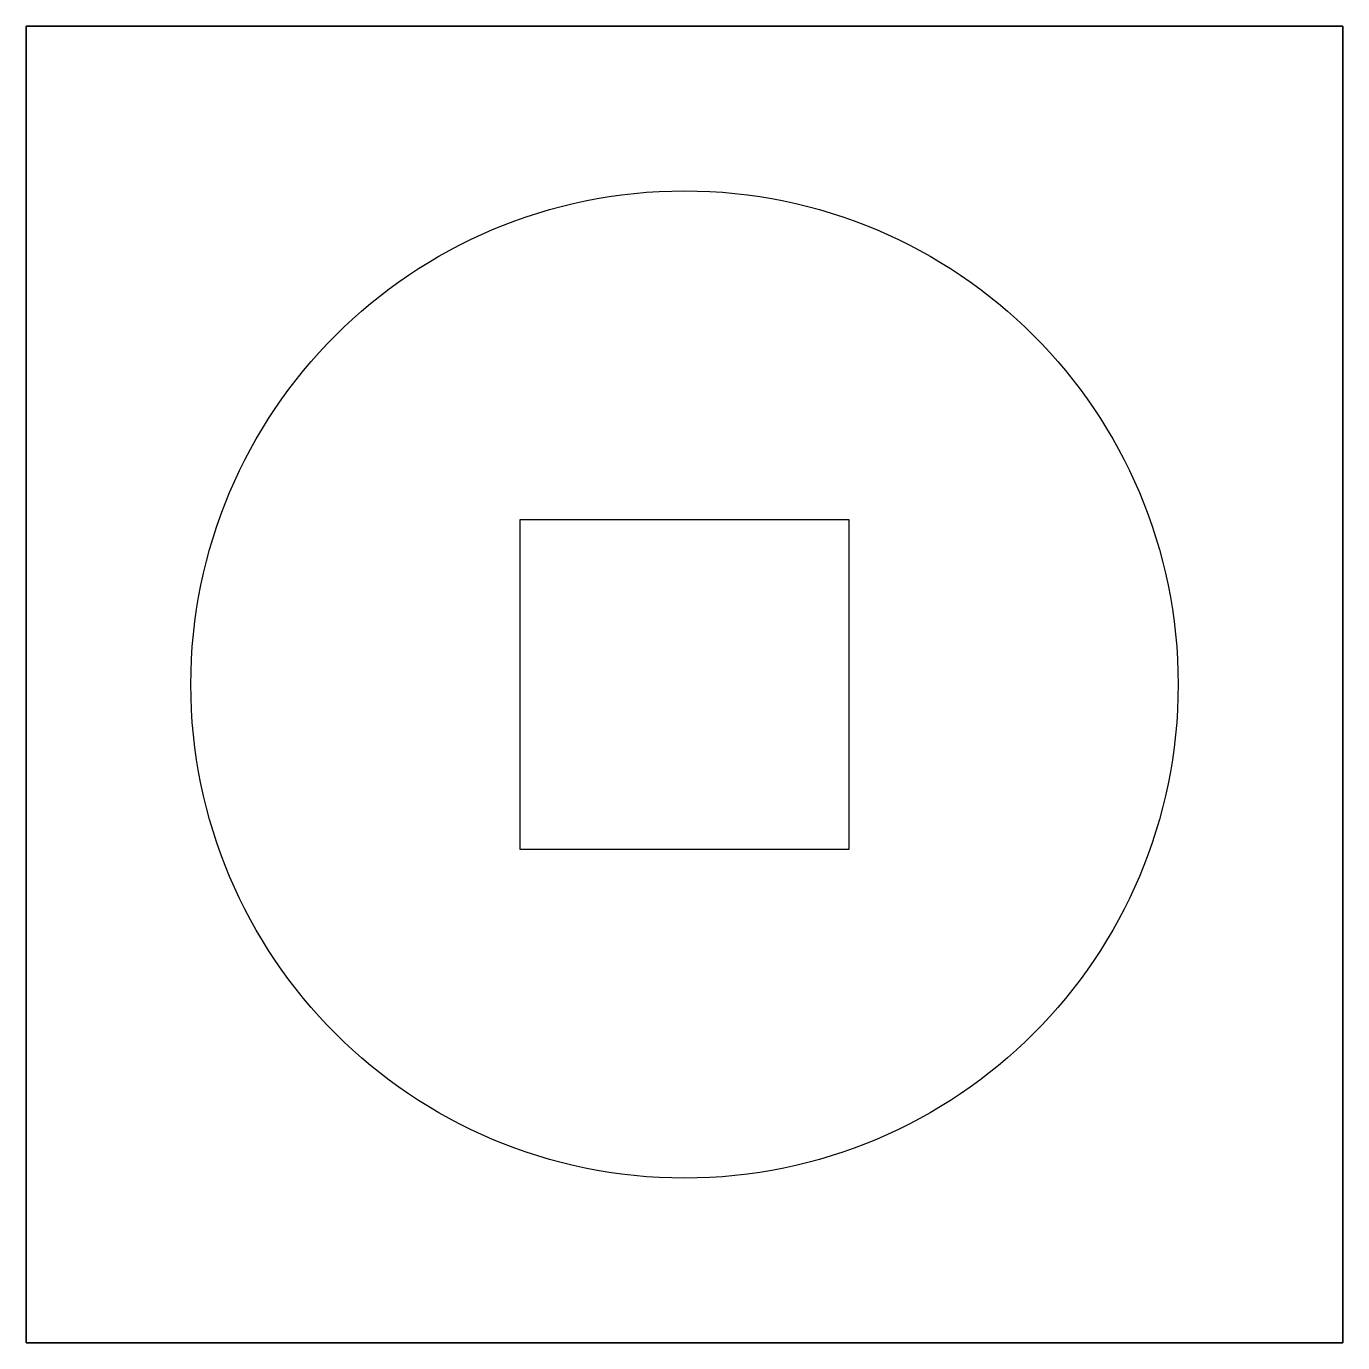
# Model space of a CAD drawing. Header units: inches. Extents: x -60 to 100, y -60 to 100.
import ezdxf

# ---------------------------------------------------------------- set-up
doc = ezdxf.new("R2010")
doc.units = ezdxf.units.IN
doc.header["$MEASUREMENT"] = 0

msp = doc.modelspace()

# ---------------------------------------------------------------- linework, layer by layer
msp.add_lwpolyline([(-60, 100), (-60, -60), (100, -60), (100, 100)], close=True)
msp.add_lwpolyline([(0, 0), (40, 0), (40, 40), (0, 40), (0, 0)])
msp.add_circle((20, 20, 120), 60)
for points in [[(-60, 100), (100, 100), (100, -60), (-60, -60)], [(-60, 100, 100), (100, 100, 100), (100, -60, 100), (-60, -60, 100)]]:
    msp.add_3dface(points)

doc.saveas('drawing.dxf')
